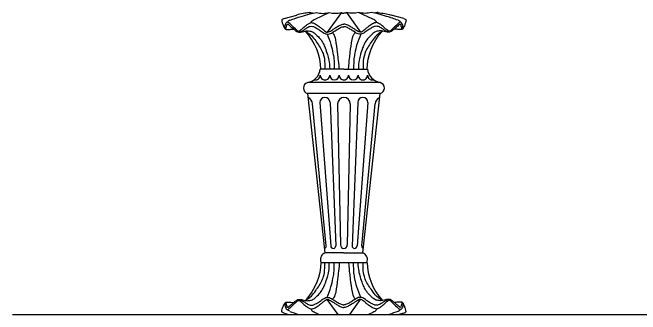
# Model space of a CAD drawing. Header units: millimetres. Extents: x 4238 to 14021, y -44 to 5418.
# Drawn here: x 5725 to 7215, y 3939 to 4655 of the extents above; entities that cross this region are included whole.
import ezdxf

# ---------------------------------------------------------------- set-up
doc = ezdxf.new("R2010")
doc.units = ezdxf.units.MM
doc.layers.add('cad-block.com', color=250, linetype='Continuous')

# ---------------------------------------------------------------- blocks, each defined once
blk = doc.blocks.new('SAF det 2_side_cad-block.com')
at = {"color": 0}
for p, q in [((-68.4, 700.4), (-34.9, 715.9)), ((-6.1, 715.9), (-39.7, 669.5)), ((6.1, 715.9), (39.7, 669.5)), ((68.4, 700.4), (34.9, 715.9)), ((-142, 701.9), (-112.1, 710)), ((142, 701.9), (112.1, 710)), ((-137.4, 676), (-137.5, 677.7)), ((-137.4, 676), (-129.6, 676)), ((137.4, 676), (129.6, 676)), ((137.4, 676), (137.5, 677.7)), ((0, 581.9), (-56, 581.9)), ((0, 581.9), (-56, 581.9)), ((0, 581.9), (56, 581.9)), ((0, 581.9), (56, 581.9)), ((86, 549.7), (-86, 549.7)), ((-44.6, 145.7), (-86, 523.7)), ((86, 523.7), (-86, 523.7)), ((44.6, 145.7), (86, 523.7)), ((-42.2, 162.3), (-74.3, 499.5)), ((-57, 502.5), (-31.3, 162.3)), ((-33, 502.5), (-19.3, 162.9)), ((-15, 499.5), (-8, 164.7)), ((15, 499.5), (8, 164.7)), ((33, 502.5), (19.3, 162.9)), ((57, 502.5), (31.3, 162.3)), ((42.2, 162.3), (74.3, 499.5)), ((0, 145.7), (-44.6, 145.7)), ((0, 145.7), (44.6, 145.7)), ((-55.1, 123.1), (55.1, 123.1)), ((-14, 0), (-39.7, 35.5)), ((14, 0), (39.7, 35.5)), ((-137.4, 29), (-137.5, 27.2)), ((-137.4, 29), (-129.6, 29)), ((137.4, 29), (129.6, 29)), ((137.4, 29), (137.5, 27.2)), ((-142, 3.1), (-130.6, 0)), ((-130.6, 0), (130.6, 0)), ((-68.4, 4.6), (-58.5, 0)), ((68.4, 4.6), (58.5, 0)), ((142, 3.1), (130.6, 0))]:
    blk.add_line(p, q, dxfattribs=at)
for centre, radius, start, end in [((-92.6, 585.9), 36.8, 280.2652, 353.85), ((92.6, 585.9), 36.8, 186.15, 259.7348), ((-67.8, 568.1), 11.8, 259.4703, 357.1356), ((-44.9, 567.4), 11.1, 179.3943, 0.8138), ((-22.4, 567.7), 11.4, 180.9793, 359.0207), ((0, 567.3), 11, 178.8149, 1.1851), ((22.4, 567.7), 11.4, 180.9793, 359.0207), ((44.9, 567.4), 11.1, 179.1862, 0.6057), ((67.8, 568.1), 11.8, 182.8644, 280.5297), ((-82.5, 536.7), 13.5, 104.9788, 255.0212), ((82.5, 536.7), 13.5, 284.9788, 75.0212), ((-91.9, 498.3), 17.6, 4.0103, 66.9759), ((-45, 502.5), 12, 0, 180), ((0, 499.5), 15, 90, 180), ((0, 499.5), 15, 0, 90), ((45, 502.5), 12, 0, 180), ((91.9, 498.3), 17.6, 113.0241, 175.9897), ((0, 164.7), 8, 180, 270), ((0, 164.7), 8, 270, 0), ((-48.1, 162.2), 5.92, 292.571, 0.9643), ((-25.3, 162.7), 6, 184.095, 2.3037), ((25.3, 162.7), 6, 177.6963, 355.905), ((48.1, 162.2), 5.92, 179.0357, 247.429), ((-40, 130.5), 15.9, 106.7314, 196.1131), ((40, 130.5), 15.9, 343.8869, 73.2686), ((-36.2, 137.8), 22.4, 211.6096, 221.1058), ((36.2, 137.8), 22.4, 318.8942, 328.3904)]:
    blk.add_arc(centre, radius, start, end, dxfattribs=at)
for centre, major_axis, ratio, start_param, end_param in [((-51.2, 542.6), (206.2, 0), 0.85, 1.71822, 1.870923), ((-50.1, 759), (52.9, 0), 0.85, 4.421249, 5.003529), ((-20.5, 758.5), (-52.1, 0), 0.85, 1.290525, 1.851068), ((0, 722.9), (-10.2, 0), 0.85, 0.934571, 1.570796), ((-138.6, 692.7), (-11.4, 0), 0.85, -1.266143, -0.64271), ((-122.7, 687), (13.8, 0), 0.85, 2.003054, 2.543149), ((-1894.3, -659), (-2374.3, 0), 0.85, 3.862167, 3.874972), ((-107.8, 674.6), (-3.39, 0), 0.85, 0.778121, 2.200347), ((-187.2, 603.3), (-112.8, 83), 0.830075, 3.695199, 4.449606), ((187.2, 101.7), (112.8, -83), 0.830075, 3.695199, 4.449606), ((107.8, 30.4), (3.39, 0), 0.85, 0.778121, 2.200347), ((1894.3, 1364), (2374.3, 0), 0.85, 3.862167, 3.874972), ((122.7, 18), (-13.8, 0), 0.85, 2.003054, 2.543149), ((138.6, 12.3), (11.4, 0), 0.85, -1.266143, -0.64271)]:
    blk.add_ellipse(centre, major_axis=major_axis, ratio=ratio, start_param=start_param, end_param=end_param, dxfattribs=at)
at = {"color": 0, "extrusion": (0, 0, -1)}
for centre, major_axis, ratio, start_param, end_param in [((0, 722.9), (10.2, 0), 0.85, 0.934571, 1.570796), ((0, 722.9), (10.2, 0), 0.85, 0.934571, 1.570796), ((20.5, 758.5), (52.1, 0), 0.85, 1.290525, 1.851068), ((50.1, 759), (-52.9, 0), 0.85, 4.421249, 5.003529), ((51.2, 542.6), (-206.2, 0), 0.85, 1.71822, 1.870923), ((138.6, 692.7), (11.4, 0), 0.85, -1.266143, -0.64271), ((1894.3, -659), (2374.3, 0), 0.85, 3.862167, 3.874972), ((122.7, 687), (-13.8, 0), 0.85, 2.003054, 2.543149), ((187.2, 603.3), (112.8, 83), 0.830075, 3.695199, 4.449606), ((107.8, 674.6), (3.39, 0), 0.85, 0.778121, 2.200347), ((-187.2, 101.7), (-112.8, -83), 0.830075, 3.695199, 4.449606), ((-1894.3, 1364), (-2374.3, 0), 0.85, 3.862167, 3.874972), ((-107.8, 30.4), (-3.39, 0), 0.85, 0.778121, 2.200347), ((-138.6, 12.3), (-11.4, 0), 0.85, -1.266143, -0.64271), ((-122.7, 18), (13.8, 0), 0.85, 2.003054, 2.543149)]:
    blk.add_ellipse(centre, major_axis=major_axis, ratio=ratio, start_param=start_param, end_param=end_param, dxfattribs=at)
at = {"color": 0}
for points, knots in [([(-128.5, 697.7), (-119.5, 700.9), (-103.9, 706.4), (-82.6, 712.4), (-70.5, 714.9), (-65.2, 715.9)], [0, 0, 0, 0, 14.663516, 25.434853, 33.46026, 33.46026, 33.46026, 33.46026]), ([(-81.5, 715.9), (-79.8, 715.8), (-77, 715.7), (-74.5, 714.7), (-73.5, 714.2)], [0, 0, 0, 0, 2.422926, 4.154501, 4.154501, 4.154501, 4.154501]), ([(128.5, 697.7), (119.5, 700.9), (103.9, 706.4), (82.6, 712.4), (70.5, 714.9), (65.2, 715.9)], [0, 0, 0, 0, 14.663516, 25.434853, 33.46026, 33.46026, 33.46026, 33.46026]), ([(81.5, 715.9), (79.8, 715.8), (77, 715.7), (74.5, 714.7), (73.5, 714.2)], [0, 0, 0, 0, 2.422926, 4.154501, 4.154501, 4.154501, 4.154501]), ([(-77.4, 692.3), (-77.9, 693.2), (-75.8, 696.9), (-71.6, 698.9), (-68.4, 700.4)], [0.197406, 0.197406, 0.197406, 0.197406, 1.733081, 6.93265, 6.93265, 6.93265, 6.93265]), ([(77.4, 692.3), (77.9, 693.2), (75.8, 696.9), (71.6, 698.9), (68.4, 700.4)], [0.197406, 0.197406, 0.197406, 0.197406, 1.733081, 6.93265, 6.93265, 6.93265, 6.93265]), ([(-147.7, 698.5), (-147.2, 696.2), (-146.3, 691.5), (-143.8, 685.1), (-141.6, 680.4), (-139.9, 677.2), (-138.3, 676.4), (-137.4, 676)], [0, 0, 0, 0, 4.021397, 8.501017, 11.796321, 13.009195, 14.499842, 14.499842, 14.499842, 14.499842]), ([(-140.3, 678.3), (-140.2, 680.7), (-139.9, 684.7), (-138.4, 689.7), (-136.4, 692.4), (-134.2, 694), (-132, 693.1), (-130.9, 692.3), (-130.4, 691.8)], [0, 0, 0, 0, 4.220876, 7.14171, 8.810482, 9.961774, 10.979137, 12.122184, 12.122184, 12.122184, 12.122184]), ([(-137.5, 677.7), (-137.3, 679), (-136.9, 681.6), (-135.5, 684.8), (-135.1, 687.5), (-133.1, 688.6), (-130.5, 686.6), (-126.6, 682.7), (-120.3, 677.8), (-114.9, 672.8), (-109.3, 669), (-101.4, 670.9), (-96.9, 673.7), (-94.4, 675.2)], [0, 0, 0, 0, 2.246438, 4.563582, 6.144639, 6.659346, 7.76298, 10.507998, 16.433705, 20.128541, 22.797645, 26.445149, 31.20992, 31.20992, 31.20992, 31.20992]), ([(-105.8, 672.3), (-105.8, 672.3), (-104.7, 672.8), (-102.9, 674.3), (-99.4, 676.9), (-96.4, 679.7), (-93.2, 682.7), (-89.3, 685.9), (-86, 688.3), (-82.7, 690.2), (-80.2, 691.6), (-77, 692.7), (-71.2, 690.7), (-65.9, 687.9), (-59.8, 683.9), (-52.2, 678), (-47.6, 673.6), (-41.6, 669), (-36, 669.8), (-31.8, 672.1), (-26.8, 675.4), (-20.6, 679.4), (-14.4, 682.9), (-8, 686.9), (-3.1, 688.7), (0, 688.7)], [1.089428, 1.089428, 1.089428, 1.089428, 1.113629, 2.744161, 4.895151, 7.312513, 9.986828, 12.742234, 14.977, 16.847128, 18.632822, 19.677187, 21.312086, 23.926402, 31.094009, 35.520472, 39.976686, 42.401082, 44.540901, 47.111965, 50.262785, 53.927866, 58.727463, 61.370755, 66.062187, 66.062187, 66.062187, 66.062187]), ([(105.8, 672.3), (105.8, 672.3), (104.7, 672.8), (102.9, 674.3), (99.4, 676.9), (96.4, 679.7), (93.2, 682.7), (89.3, 685.9), (86, 688.3), (82.7, 690.2), (80.2, 691.6), (77, 692.7), (71.2, 690.7), (65.9, 687.9), (59.8, 683.9), (52.2, 678), (47.6, 673.6), (41.6, 669), (36, 669.8), (31.8, 672.1), (26.8, 675.4), (20.6, 679.4), (14.4, 682.9), (8, 686.9), (3.1, 688.7), (0, 688.7)], [1.089428, 1.089428, 1.089428, 1.089428, 1.113629, 2.744161, 4.895151, 7.312513, 9.986828, 12.742234, 14.977, 16.847128, 18.632822, 19.677187, 21.312086, 23.926402, 31.094009, 35.520472, 39.976686, 42.401082, 44.540901, 47.111965, 50.262785, 53.927866, 58.727463, 61.370755, 66.062187, 66.062187, 66.062187, 66.062187]), ([(137.5, 677.7), (137.3, 679), (136.9, 681.6), (135.5, 684.8), (135.1, 687.5), (133.1, 688.6), (130.5, 686.6), (126.6, 682.7), (120.3, 677.8), (114.9, 672.8), (109.3, 669), (101.4, 670.9), (96.9, 673.7), (94.4, 675.2)], [0, 0, 0, 0, 2.246438, 4.563582, 6.144639, 6.659346, 7.76298, 10.507998, 16.433705, 20.128541, 22.797645, 26.445149, 31.20992, 31.20992, 31.20992, 31.20992]), ([(140.3, 678.3), (140.2, 680.7), (139.9, 684.7), (138.4, 689.7), (136.4, 692.4), (134.2, 694), (132, 693.1), (130.9, 692.3), (130.4, 691.8)], [0, 0, 0, 0, 4.220876, 7.14171, 8.810482, 9.961774, 10.979137, 12.122184, 12.122184, 12.122184, 12.122184]), ([(147.7, 698.5), (147.2, 696.2), (146.3, 691.5), (143.8, 685.1), (141.6, 680.4), (139.9, 677.2), (138.3, 676.4), (137.4, 676)], [0, 0, 0, 0, 4.021397, 8.501017, 11.796321, 13.009195, 14.499842, 14.499842, 14.499842, 14.499842]), ([(-129.6, 676), (-128.3, 676), (-125.3, 676.1), (-121.9, 676.7), (-119.8, 676.8), (-119.4, 676.9)], [0, 0, 0, 0, 1.935206, 4.51556, 5.121907, 5.121907, 5.121907, 5.121907]), ([(-107.9, 669.8), (-104.8, 669.7), (-99.4, 669.6), (-90.9, 672.8), (-81.7, 672.5), (-72.1, 669.4), (-64.3, 662.4), (-55.9, 653.8), (-48.8, 643), (-43.8, 630.6), (-38.7, 615.6), (-34.4, 599.2), (-33.8, 581.9)], [0, 0, 0, 0, 4.645259, 7.962216, 13.658638, 18.008496, 22.919954, 30.458316, 37.849711, 44.517776, 53.591917, 65.367674, 65.367674, 65.367674, 65.367674]), ([(-94.4, 675.2), (-92.3, 676.6), (-89, 678.8), (-84.4, 681.9), (-79.6, 683.6), (-73.3, 683.3), (-66.3, 679.7), (-57.9, 675), (-50.2, 668.4), (-41.6, 664.3), (-32.3, 665), (-25.2, 670.4), (-16.5, 675.3), (-9.1, 680.3), (-2.6, 682.3), (0, 682.3)], [0, 0, 0, 0, 4.006445, 6.311355, 8.705584, 11.556721, 15.399299, 20.626755, 26.798865, 31.785461, 34.793218, 40.136381, 45.507878, 50.455113, 54.650809, 54.650809, 54.650809, 54.650809]), ([(-91.4, 672.1), (-89.4, 670.7), (-84.4, 667.4), (-75.2, 660.2), (-67.2, 648.8), (-58.3, 636.5), (-51.3, 624.6), (-48.5, 615.4), (-44.8, 600.5), (-45.6, 581.9)], [0, 0, 0, 0, 3.904853, 9.503806, 18.647725, 27.125205, 35.193624, 41.763833, 45.523453, 45.523453, 45.523453, 45.523453]), ([(94.4, 675.2), (92.3, 676.6), (89, 678.8), (84.4, 681.9), (79.6, 683.6), (73.3, 683.3), (66.3, 679.7), (57.9, 675), (50.2, 668.4), (41.6, 664.3), (32.3, 665), (25.2, 670.4), (16.5, 675.3), (9.1, 680.3), (2.6, 682.3), (0, 682.3)], [0, 0, 0, 0, 4.006445, 6.311355, 8.705584, 11.556721, 15.399299, 20.626755, 26.798865, 31.785461, 34.793218, 40.136381, 45.507878, 50.455113, 54.650809, 54.650809, 54.650809, 54.650809]), ([(107.9, 669.8), (104.8, 669.7), (99.4, 669.6), (90.9, 672.8), (81.7, 672.5), (72.1, 669.4), (64.3, 662.4), (55.9, 653.8), (48.8, 643), (43.8, 630.6), (38.7, 615.6), (34.4, 599.2), (34.8, 581.9)], [0, 0, 0, 0, 4.645259, 7.962216, 13.658638, 18.008496, 22.919954, 30.458316, 37.849711, 44.517776, 53.591917, 65.367674, 65.367674, 65.367674, 65.367674]), ([(91.4, 672.1), (89.4, 670.7), (84.4, 667.4), (75.2, 660.2), (67.2, 648.8), (58.3, 636.5), (51.3, 624.6), (48.5, 615.4), (44.8, 600.5), (45.6, 581.9)], [0, 0, 0, 0, 3.904853, 9.503806, 18.647725, 27.125205, 35.193624, 41.763833, 45.523453, 45.523453, 45.523453, 45.523453]), ([(129.6, 676), (128.3, 676), (125.3, 676.1), (121.9, 676.7), (119.8, 676.8), (119.4, 676.9)], [0, 0, 0, 0, 1.935206, 4.51556, 5.121907, 5.121907, 5.121907, 5.121907]), ([(-40.1, 664.8), (-36.8, 656.6), (-30.7, 641.8), (-25.7, 618.9), (-22.9, 604.5), (-23, 581.9)], [0, 0, 0, 0, 15.32795, 27.577948, 41.071469, 41.071469, 41.071469, 41.071469]), ([(-11, 581.9), (-12.8, 605.1), (-15.3, 623.4), (-17.8, 646.3), (-22.1, 662.6), (-26.1, 667.8), (-27, 668.9)], [0, 0, 0, 0, 14.487018, 32.452803, 40.932554, 43.334756, 43.334756, 43.334756, 43.334756]), ([(11, 581.9), (12.8, 605.1), (15.3, 623.4), (17.8, 646.3), (22.1, 662.6), (26.1, 667.8), (27, 668.9)], [0, 0, 0, 0, 14.487018, 32.452803, 40.932554, 43.334756, 43.334756, 43.334756, 43.334756]), ([(40.1, 664.8), (36.8, 656.6), (30.7, 641.8), (25.7, 618.9), (22.9, 604.5), (23, 581.9)], [0, 0, 0, 0, 15.32795, 27.577948, 41.071469, 41.071469, 41.071469, 41.071469]), ([(-107.9, 35.2), (-104.8, 35.3), (-99.4, 35.4), (-90.9, 32.2), (-81.7, 32.5), (-72.1, 35.5), (-64.3, 42.6), (-55.9, 51.2), (-48.8, 62), (-43.8, 74.4), (-38.7, 89.4), (-34.4, 105.8), (-34.8, 123.1)], [0, 0, 0, 0, 4.645259, 7.962216, 13.658638, 18.008496, 22.919954, 30.458316, 37.849711, 44.517776, 53.591917, 65.367674, 65.367674, 65.367674, 65.367674]), ([(-91.4, 32.9), (-89.4, 34.2), (-84.4, 37.6), (-75.2, 44.8), (-67.2, 56.2), (-58.3, 68.5), (-51.3, 80.4), (-48.5, 89.6), (-44.8, 104.5), (-45.6, 123.1)], [0, 0, 0, 0, 3.904853, 9.503806, 18.647725, 27.125205, 35.193624, 41.763833, 45.523453, 45.523453, 45.523453, 45.523453]), ([(-40.1, 40.2), (-36.8, 48.4), (-30.7, 63.2), (-25.7, 86.1), (-22.9, 100.5), (-23, 123.1)], [0, 0, 0, 0, 15.32795, 27.577948, 41.071469, 41.071469, 41.071469, 41.071469]), ([(-11, 123.1), (-12.8, 99.9), (-15.3, 81.6), (-17.8, 58.7), (-22.1, 42.4), (-26.1, 37.2), (-27, 36.1)], [0, 0, 0, 0, 14.487018, 32.452803, 40.932554, 43.334756, 43.334756, 43.334756, 43.334756]), ([(11, 123.1), (12.8, 99.9), (15.3, 81.6), (17.8, 58.7), (22.1, 42.4), (26.1, 37.2), (27, 36.1)], [0, 0, 0, 0, 14.487018, 32.452803, 40.932554, 43.334756, 43.334756, 43.334756, 43.334756]), ([(40.1, 40.2), (36.8, 48.4), (30.7, 63.2), (25.7, 86.1), (22.9, 100.5), (23, 123.1)], [0, 0, 0, 0, 15.32795, 27.577948, 41.071469, 41.071469, 41.071469, 41.071469]), ([(107.9, 35.2), (104.8, 35.3), (99.4, 35.4), (90.9, 32.2), (81.7, 32.5), (72.1, 35.5), (64.3, 42.6), (55.9, 51.2), (48.8, 62), (43.8, 74.4), (38.7, 89.4), (34.4, 105.8), (33.8, 123.1)], [0, 0, 0, 0, 4.645259, 7.962216, 13.658638, 18.008496, 22.919954, 30.458316, 37.849711, 44.517776, 53.591917, 65.367674, 65.367674, 65.367674, 65.367674]), ([(91.4, 32.9), (89.4, 34.2), (84.4, 37.6), (75.2, 44.8), (67.2, 56.2), (58.3, 68.5), (51.3, 80.4), (48.5, 89.6), (44.8, 104.5), (45.6, 123.1)], [0, 0, 0, 0, 3.904853, 9.503806, 18.647725, 27.125205, 35.193624, 41.763833, 45.523453, 45.523453, 45.523453, 45.523453]), ([(-137.5, 27.2), (-137.3, 26), (-136.9, 23.4), (-135.5, 20.2), (-135.1, 17.5), (-133.1, 16.4), (-130.5, 18.4), (-126.6, 22.3), (-120.3, 27.2), (-114.9, 32.2), (-109.3, 36), (-101.4, 34.1), (-96.9, 31.3), (-94.4, 29.7)], [0, 0, 0, 0, 2.246438, 4.563582, 6.144639, 6.659346, 7.76298, 10.507998, 16.433705, 20.128541, 22.797645, 26.445149, 31.20992, 31.20992, 31.20992, 31.20992]), ([(-105.8, 32.7), (-105.8, 32.7), (-104.7, 32.2), (-102.9, 30.7), (-99.4, 28), (-96.4, 25.3), (-93.2, 22.3), (-89.3, 19.1), (-86, 16.7), (-82.7, 14.7), (-80.2, 13.4), (-77, 12.3), (-71.2, 14.3), (-65.9, 17.1), (-59.8, 21), (-52.2, 27), (-47.6, 31.4), (-41.6, 35.9), (-36, 35.2), (-31.8, 32.9), (-26.8, 29.6), (-20.6, 25.6), (-14.4, 22.1), (-8, 18.1), (-3.1, 16.3), (0, 16.3)], [1.089428, 1.089428, 1.089428, 1.089428, 1.113629, 2.744161, 4.895151, 7.312513, 9.986828, 12.742234, 14.977, 16.847128, 18.632822, 19.677187, 21.312086, 23.926402, 31.094009, 35.520472, 39.976686, 42.401082, 44.540901, 47.111965, 50.262785, 53.927866, 58.727463, 61.370755, 66.062187, 66.062187, 66.062187, 66.062187]), ([(-94.4, 29.7), (-92.3, 28.4), (-89, 26.2), (-84.4, 23.1), (-79.6, 21.4), (-73.3, 21.7), (-66.3, 25.3), (-57.9, 30), (-50.2, 36.6), (-41.6, 40.7), (-32.3, 40), (-25.2, 34.6), (-16.5, 29.6), (-9.1, 24.7), (-2.6, 22.7), (0, 22.7)], [0, 0, 0, 0, 4.006445, 6.311355, 8.705584, 11.556721, 15.399299, 20.626755, 26.798865, 31.785461, 34.793218, 40.136381, 45.507878, 50.455113, 54.650809, 54.650809, 54.650809, 54.650809]), ([(94.4, 29.7), (92.3, 28.4), (89, 26.2), (84.4, 23.1), (79.6, 21.4), (73.3, 21.7), (66.3, 25.3), (57.9, 30), (50.2, 36.6), (41.6, 40.7), (32.3, 40), (25.2, 34.6), (16.5, 29.6), (9.1, 24.7), (2.6, 22.7), (0, 22.7)], [0, 0, 0, 0, 4.006445, 6.311355, 8.705584, 11.556721, 15.399299, 20.626755, 26.798865, 31.785461, 34.793218, 40.136381, 45.507878, 50.455113, 54.650809, 54.650809, 54.650809, 54.650809]), ([(105.8, 32.7), (105.8, 32.7), (104.7, 32.2), (102.9, 30.7), (99.4, 28), (96.4, 25.3), (93.2, 22.3), (89.3, 19.1), (86, 16.7), (82.7, 14.7), (80.2, 13.4), (77, 12.3), (71.2, 14.3), (65.9, 17.1), (59.8, 21), (52.2, 27), (47.6, 31.4), (41.6, 35.9), (36, 35.2), (31.8, 32.9), (26.8, 29.6), (20.6, 25.6), (14.4, 22.1), (8, 18.1), (3.1, 16.3), (0, 16.3)], [1.089428, 1.089428, 1.089428, 1.089428, 1.113629, 2.744161, 4.895151, 7.312513, 9.986828, 12.742234, 14.977, 16.847128, 18.632822, 19.677187, 21.312086, 23.926402, 31.094009, 35.520472, 39.976686, 42.401082, 44.540901, 47.111965, 50.262785, 53.927866, 58.727463, 61.370755, 66.062187, 66.062187, 66.062187, 66.062187]), ([(137.5, 27.2), (137.3, 26), (136.9, 23.4), (135.5, 20.2), (135.1, 17.5), (133.1, 16.4), (130.5, 18.4), (126.6, 22.3), (120.3, 27.2), (114.9, 32.2), (109.3, 36), (101.4, 34.1), (96.9, 31.3), (94.4, 29.7)], [0, 0, 0, 0, 2.246438, 4.563582, 6.144639, 6.659346, 7.76298, 10.507998, 16.433705, 20.128541, 22.797645, 26.445149, 31.20992, 31.20992, 31.20992, 31.20992]), ([(-147.7, 6.5), (-147.2, 8.8), (-146.3, 13.5), (-143.8, 19.9), (-141.6, 24.6), (-139.9, 27.7), (-138.3, 28.6), (-137.4, 29)], [0, 0, 0, 0, 4.021397, 8.501017, 11.796321, 13.009195, 14.499842, 14.499842, 14.499842, 14.499842]), ([(-140.3, 26.7), (-140.2, 24.3), (-139.9, 20.2), (-138.4, 15.3), (-136.4, 12.6), (-134.2, 11), (-132, 11.8), (-130.9, 12.7), (-130.4, 13.2)], [0, 0, 0, 0, 4.220876, 7.14171, 8.810482, 9.961774, 10.979137, 12.122184, 12.122184, 12.122184, 12.122184]), ([(-129.6, 29), (-128.3, 29), (-125.3, 28.8), (-121.9, 28.3), (-119.8, 28.2), (-119.4, 28.1)], [0, 0, 0, 0, 1.935206, 4.51556, 5.121907, 5.121907, 5.121907, 5.121907]), ([(129.6, 29), (128.3, 29), (125.3, 28.8), (121.9, 28.3), (119.8, 28.2), (119.4, 28.1)], [0, 0, 0, 0, 1.935206, 4.51556, 5.121907, 5.121907, 5.121907, 5.121907]), ([(140.3, 26.7), (140.2, 24.3), (139.9, 20.2), (138.4, 15.3), (136.4, 12.6), (134.2, 11), (132, 11.8), (130.9, 12.7), (130.4, 13.2)], [0, 0, 0, 0, 4.220876, 7.14171, 8.810482, 9.961774, 10.979137, 12.122184, 12.122184, 12.122184, 12.122184]), ([(147.7, 6.5), (147.2, 8.8), (146.3, 13.5), (143.8, 19.9), (141.6, 24.6), (139.9, 27.7), (138.3, 28.6), (137.4, 29)], [0, 0, 0, 0, 4.021397, 8.501017, 11.796321, 13.009195, 14.499842, 14.499842, 14.499842, 14.499842]), ([(-77.4, 12.7), (-77.9, 11.8), (-75.8, 8.1), (-71.6, 6.1), (-68.4, 4.6)], [0.197406, 0.197406, 0.197406, 0.197406, 1.733081, 6.93265, 6.93265, 6.93265, 6.93265]), ([(77.4, 12.7), (77.9, 11.8), (75.8, 8.1), (71.6, 6.1), (68.4, 4.6)], [0.197406, 0.197406, 0.197406, 0.197406, 1.733081, 6.93265, 6.93265, 6.93265, 6.93265])]:
    blk.add_open_spline(points, degree=3, knots=knots, dxfattribs=at)
for points in [[(-128.5, 7.3), (-121.5, 4.8), (-114.5, 2.3), (-107.4, 0)], [(128.5, 7.3), (121.5, 4.8), (114.5, 2.3), (107.4, 0)]]:
    blk.add_open_spline(points, degree=3, dxfattribs=at)

msp = doc.modelspace()

# ---------------------------------------------------------------- linework, layer by layer
at = {"layer": 'cad-block.com'}
msp.add_lwpolyline([(5725.2, 3939.3), (10175.3, 3939.3)], dxfattribs=at)

# ---------------------------------------------------------------- block references
msp.add_blockref('SAF det 2_side_cad-block.com', (6511.6, 3939.3), dxfattribs=at)

doc.saveas('drawing.dxf')
